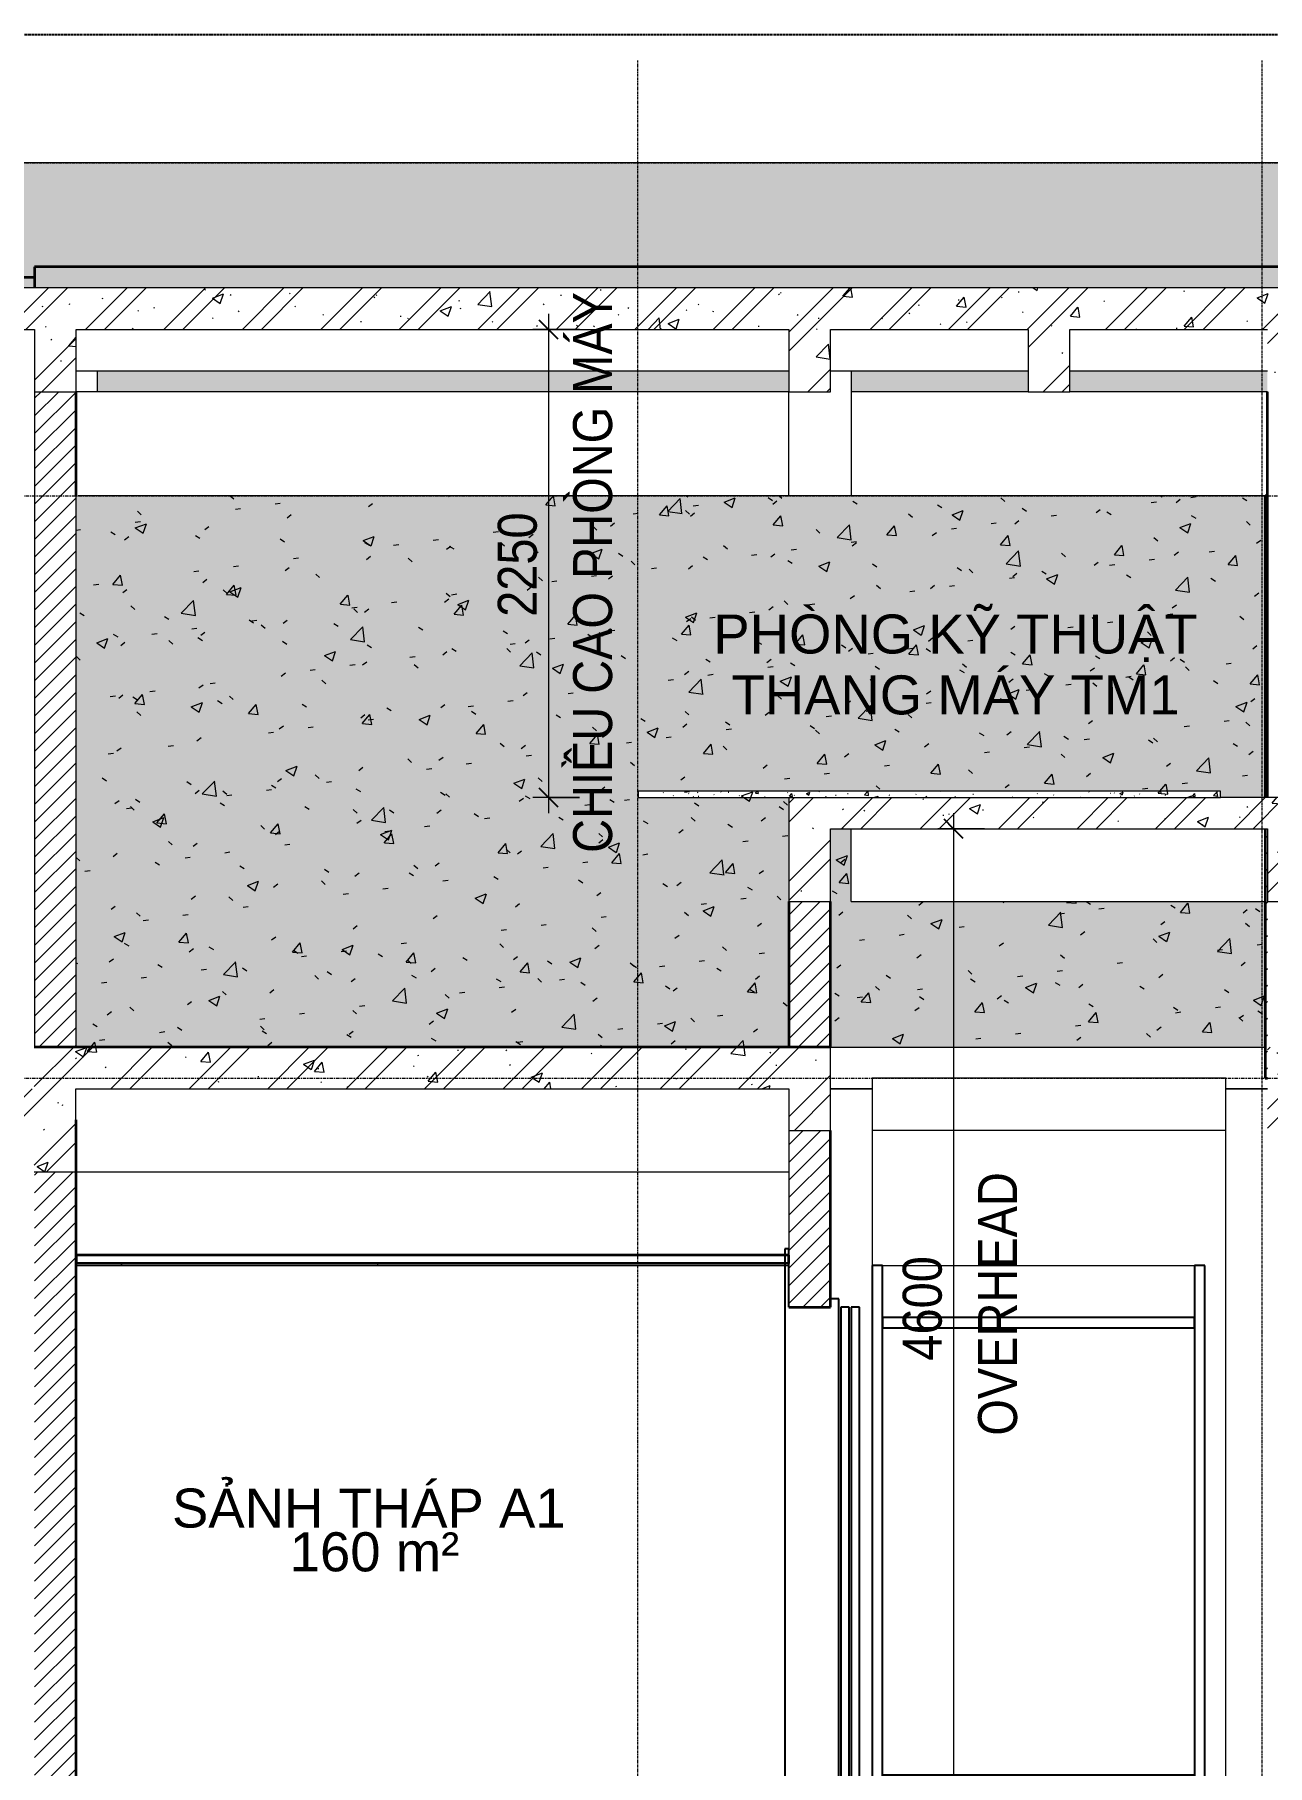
# Model space of a CAD drawing. Header units: millimetres. Extents: x 41641 to 74043, y -6777 to 34550.
# Drawn here: x 45537 to 51462, y 26098 to 34417 of the extents above; entities that cross this region are included whole.
import ezdxf

# ---------------------------------------------------------------- set-up
doc = ezdxf.new("R2010")
doc.units = ezdxf.units.MM
for name, pattern in [('Centre', [31.75, 6.35, -4.7625, 15.875, -4.7625]), ('Grid Line', [22.225, 12.7, -3.175, 3.175, -3.175]), ('Hidden', [7.14375, 4.7625, -2.38125])]:
    doc.linetypes.add(name, pattern=pattern)
for name, color, linetype, lineweight in [('0-1', 7, 'Continuous', 5), ('A-ANNO-DIMS', 211, 'Continuous', 9), ('A-ANNO-DIMS-75', 211, 'Continuous', 9), ('A-AREA-IDEN', 2, 'Continuous', 9), ('A-CLNG-2', 7, 'Continuous', 35), ('A-CLNG-FNSH-1', 250, 'Continuous', 18), ('A-CLNG-PATT', 13, 'Continuous', 18), ('A-DETL-GENF', 92, 'Continuous', 18), ('A-DETL-GENF-1', 9, 'Continuous', 18), ('A-DETL-GENF-2', 43, 'Continuous', 18), ('A-DETL-GENF-3', 92, 'Hidden', 25), ('A-DETL-MEDM', 33, 'Continuous', 35), ('A-DETL-THIN', 151, 'Continuous', 18), ('A-DOOR', 31, 'Continuous', 18), ('A-DOOR-1', 31, 'Continuous', 25), ('A-FLOR-FNSH-1', 7, 'Continuous', 35), ('A-FLOR-LEVL-2', 51, 'Centre', 9), ('A-FLOR-PATT-3', 8, 'Continuous', 18), ('A-WALL', 113, 'Continuous', 18), ('A-WALL-1', 7, 'Continuous', 35), ('A-WALL-PATT', 111, 'Continuous', 18), ('A-WALL-PATT-4', 111, 'Continuous', 5), ('I-WALL', 2, 'Continuous', 18), ('S-BEAM-2', 250, 'Continuous', 18), ('S-COLS-1', 250, 'Continuous', 18), ('S-GRID-1', 1, 'Grid Line', 9)]:
    doc.layers.add(name, color=color, linetype=linetype, lineweight=lineweight)
doc.styles.add('Arial', font='arial.ttf', dxfattribs={"height": 187.5})
doc.styles.add('UTM Avo', font='', dxfattribs={"width": 0.9, "height": 187.5})
doc.styles.get('UTM Avo').set_extended_font_data('UTM Avo')
doc.dimstyles.new('1_Dim_chi_tiet_2_5', dxfattribs={"dimscale": 304.8, "dimtxt": 187.368928, "dimasz": 0.295276, "dimexe": 0.246063, "dimexo": 0.0625, "dimgap": 0.024606, "dimtad": 1, "dimdec": 0, "dimrnd": 5, "dimzin": 0, "dimdsep": 46, "dimtxsty": 'UTM Avo', "dimblk1": 'OBLIQUE', "dimblk2": 'OBLIQUE', "dimsah": 1, "dimcen": 0.09, "dimdle": 0.246063, "dimazin": 0, "dimtfac": 1, "dimtdec": 4, "dimtix": 1, "dimtmove": 0, "dimatfit": 3, "dimfxl": 0.492126, "dimfxlon": 1, "dimtvp": 1, "dimtolj": 1, "dimtzin": 0, "dimarcsym": 2})
pattern_1 = [(45, (48873.26, 15725), (-42.4264, 42.4264), [])]
pattern_2 = [(50, (48873.26, 15725), (273.276, -23.909), [28.575, -314.325]), (355, (48873.26, 15725), (-52.8646, 286.585), [22.86, -251.46]), (100.451, (48896.03, 15723), (220.414, 262.6745), [24.285, -267.135]), (46.184, (48873.26, 15801.2), (406.619, -63.0646), [42.862, -471.487]), (96.636, (48907.14, 15795.94), (356.104, 371.141), [36.428, -400.703]), (351.184, (48873.26, 15801.2), (356.107, 371.138), [34.29, -377.19]), (21, (48911.36, 15782.15), (227.4212, -153.3982), [28.575, -314.325]), (326, (48911.36, 15782.15), (92.7027, 276.282), [22.86, -251.46]), (71.451, (48930.3, 15769.37), (320.1254, 122.8816), [24.285, -267.135]), (37.5, (48873.26, 15725), (4.6325, 126.8326), [2.515, -245.897, 2.515, -252.755, -252.413]), (37.5, (48873.26, 15725), (4.6325, 126.8326), [-503.682, 2.515, -249.898]), (7.5, (48873.26, 15725), (100.2292, 150.2711), [2.515, -143.027, 2.515, -240.182, -96.203]), (7.5, (48873.26, 15725), (100.2292, 150.2711), [-388.239, 2.515, -93.688]), (327.5, (48788.3, 15725), (203.38684, -8.5935), [2.515, -92.735, 2.515, -294.665, -394.335]), (327.5, (48788.3, 15725), (203.38684, -8.5935), [-392.43, 2.515, -391.82]), (317.5, (48750.2, 15725), (222.1944, 38.1398), [2.515, -121.31, 2.515, -194.843, -280.035]), (317.5, (48750.2, 15725), (222.1944, 38.1398), [-321.183, 2.515, -277.52]), (45, (48873.26, 15725), (-94.2927, 94.2927), []), (45, (48873.26, 15867.88), (-94.2927, 94.2927), [])]
pattern_3 = [(50, (48873.26, 15725), (546.553, -47.817), [57.15, -628.65]), (355, (48873.26, 15725), (-105.728, 573.17), [45.72, -502.92]), (100.451, (48918.8, 15721), (440.828, 525.35), [48.57, -534.27]), (46.184, (48873.26, 15877.4), (813.237, -126.128), [85.725, -942.975]), (96.636, (48941, 15866.9), (712.207, 742.283), [72.855, -801.405]), (351.184, (48873.3, 15877.4), (712.215, 742.276), [68.58, -754.38]), (21, (48949.46, 15839.3), (454.843, -306.796), [57.15, -628.65]), (326, (48949.46, 15839.3), (185.406, 552.564), [45.72, -502.92]), (71.451, (48987.36, 15813.73), (640.251, 245.764), [48.57, -534.27]), (37.5, (48873.26, 15725), (9.2664, 253.665), [25.146, -471.678, 25.146, -485.394, -504.825]), (37.5, (48873.26, 15725), (9.2664, 253.665), [-1007.364, 25.146, -479.679]), (7.5, (48873.26, 15725), (200.4594, 300.5414), [25.146, -265.938, 25.146, -460.248, -192.405]), (7.5, (48873.26, 15725), (200.4594, 300.5414), [-776.478, 25.146, -167.259]), (327.5, (48703.33, 15725), (406.7728, -17.1864), [25.146, -165.354, 25.146, -569.214, -788.67]), (327.5, (48703.33, 15725), (406.7728, -17.1864), [-784.86, 25.146, -763.524]), (317.5, (48627.13, 15725), (444.388, 76.28), [25.146, -222.504, 25.146, -369.57, -560.07]), (317.5, (48627.13, 15725), (444.388, 76.28), [-642.366, 25.146, -534.924])]
pattern_4 = [(50, (48873.26, 15725), (546.553, -47.817), [57.15, -628.65]), (355, (48873.26, 15725), (-105.728, 573.17), [45.72, -502.92]), (100.451, (48918.8, 15721), (440.828, 525.35), [48.57, -534.27]), (46.184, (48873.26, 15877.4), (813.237, -126.128), [85.725, -942.975]), (96.636, (48941, 15866.9), (712.207, 742.283), [72.855, -801.405]), (351.184, (48873.3, 15877.4), (712.215, 742.276), [68.58, -754.38]), (21, (48949.46, 15839.3), (454.843, -306.796), [57.15, -628.65]), (326, (48949.46, 15839.3), (185.406, 552.564), [45.72, -502.92]), (71.451, (48987.36, 15813.73), (640.251, 245.764), [48.57, -534.27]), (37.5, (48873.26, 15725), (9.2664, 253.665), [5.029, -491.795, 5.029, -505.511, -504.825]), (37.5, (48873.26, 15725), (9.2664, 253.665), [-1007.364, 5.029, -499.796]), (7.5, (48873.26, 15725), (200.4594, 300.5414), [5.029, -286.055, 5.029, -480.365, -192.405]), (7.5, (48873.26, 15725), (200.4594, 300.5414), [-776.478, 5.029, -187.376]), (327.5, (48703.33, 15725), (406.7728, -17.1864), [5.029, -185.471, 5.029, -589.331, -788.67]), (327.5, (48703.33, 15725), (406.7728, -17.1864), [-784.86, 5.029, -783.641]), (317.5, (48627.13, 15725), (444.388, 76.28), [5.029, -242.621, 5.029, -389.687, -560.07]), (317.5, (48627.13, 15725), (444.388, 76.28), [-642.366, 5.029, -555.041]), (45, (48873.26, 15725), (-188.5854, 188.5854), []), (45, (48873.26, 16010.75), (-188.5854, 188.5854), [])]

# ---------------------------------------------------------------- blocks, each defined once
blk = doc.blocks.new('NCV_TKTC_KET CAU_rvt-1-TKCS_THANG MÁY TM1 - MẶT CẮT')
at = {"layer": 'S-BEAM-2'}
for p, q in [((45737, 32800), (49161.9, 32800)), ((49361.9, 32800), (50311.9, 32800)), ((50511.9, 32800), (51461.9, 32800)), ((49461.9, 30250), (49461.9, 30600)), ((49461.9, 30250), (51451.9, 30250)), ((49361.9, 29550), (51451.9, 29550)), ((49361.9, 29350), (49561.9, 29350)), ((49561.9, 29350), (49561.9, 29150)), ((51261.9, 29150), (51261.9, 29350)), ((51261.9, 29350), (51461.9, 29350)), ((51261.9, 29150), (49561.9, 29150)), ((45737, 28950), (49161.9, 28950))]:
    blk.add_line(p, q, dxfattribs=at)
at = {"layer": 'S-COLS-1'}
for p, q in [((45837, 32800), (45837, 32700)), ((49461.9, 32800), (49461.9, 32700)), ((49561.9, 29350), (49361.9, 29350)), ((49561.9, 29350), (49561.9, 28500)), ((51261.9, -3850), (51261.9, 29350)), ((51461.9, 29350), (51261.9, 29350))]:
    blk.add_line(p, q, dxfattribs=at)
blk = doc.blocks.new('Thang may HIEN - Dài x Rộng - 2000x2000-V1-TKCS_THANG MÁY TM1 - MẶT CẮT')
at = {"layer": 'A-DOOR'}
blk.add_line((49611.9, 11500), (51111.9, 11500), dxfattribs=at)
at = {"layer": 'A-DOOR-1'}
for p, q in [((49161.9, 11580), (49141.9, 11580)), ((49141.9, 11580), (49141.9, 9000)), ((49161.9, 11300), (49161.9, 11580)), ((49611.9, 11500), (49561.9, 11500)), ((49561.9, 11500), (49561.9, 9000)), ((49611.9, 9000), (49611.9, 11500)), ((51161.9, 11500), (51111.9, 11500)), ((51111.9, 11500), (51111.9, 9000)), ((51161.9, 9000), (51161.9, 11500)), ((49401.9, 11340), (49361.9, 11340)), ((49361.9, 11340), (49361.9, 11300)), ((49401.9, 9000), (49401.9, 11340)), ((49361.9, 11300), (49161.9, 11300)), ((49452.3, 11300), (49412.3, 11300)), ((49412.3, 11300), (49412.3, 9000)), ((49452.3, 9000), (49452.3, 11300)), ((49502.3, 11300), (49462.3, 11300)), ((49462.3, 11300), (49462.3, 9000)), ((49502.3, 9000), (49502.3, 11300)), ((51111.9, 11250), (49611.9, 11250)), ((49611.9, 11250), (49611.9, 11200)), ((51111.9, 11200), (51111.9, 11250)), ((49611.9, 11200), (51111.9, 11200)), ((49141.9, 9000), (49401.9, 9000)), ((49412.3, 9000), (49452.3, 9000)), ((49462.3, 9000), (49502.3, 9000)), ((49561.9, 9000), (49611.9, 9000)), ((51111.9, 9050), (49611.9, 9050)), ((49611.9, 9050), (49611.9, 9000)), ((49611.9, 9000), (51111.9, 9000)), ((51111.9, 9000), (51111.9, 9050)), ((51111.9, 9000), (51161.9, 9000))]:
    blk.add_line(p, q, dxfattribs=at)
blk = doc.blocks.new('BORDER VIEW - BORDER VIEW-3767652-TKCS_THANG MÁY TM1 - MẶT CẮT')
at = {"layer": 'A-DETL-GENF-3'}
blk.add_line((43882, 34416.8), (53708.6, 34416.8), dxfattribs=at)
blk = doc.blocks.new('DIMBLOCK1-TKCS_THANG MÁY TM1 - MẶT CẮT')
at = {"layer": 'A-ANNO-DIMS-75', "lineweight": 25}
for p, q in [((48006.6, 33000), (47961.6, 33045)), ((48006.6, 33000), (48051.6, 32955)), ((48006.6, 30750), (47961.6, 30795)), ((48006.6, 30750), (48051.6, 30705))]:
    blk.add_line(p, q, dxfattribs=at)
at = {"layer": 'A-ANNO-DIMS-75'}
for p, q in [((48006.6, 33075), (48006.6, 30675)), ((48156.6, 33000), (47931.6, 33000)), ((48006.6, 33000), (48156.6, 33000)), ((48156.6, 30750), (47931.6, 30750)), ((48006.6, 30750), (48156.6, 30750))]:
    blk.add_line(p, q, dxfattribs=at)
at = {"layer": 'A-ANNO-DIMS-75', "color": 0, "char_height": 187.5, "attachment_point": 1, "rotation": 90, "line_spacing_factor": 1.110334, "style": 'UTM Avo'}
for s, insert, width in [('CHI\\fUTM Avo|b0|i0|c254|p18|;\\W.9;ỀU CAO PHÒNG MÁY', (48125, 30483.6), 3339.331), ('2250', (47763.1, 31618.2), 616.236)]:
    blk.add_mtext(s, dxfattribs=dict(at, insert=insert, width=width))
blk = doc.blocks.new('_Oblique')
at = {"color": 0, "linetype": 'ByBlock', "lineweight": -2}
blk.add_line((-0.5, -0.5), (0.5, 0.5), dxfattribs=at)
blk = doc.blocks.new('DIMBLOCK20-TKCS_THANG MÁY TM1 - MẶT CẮT')
at = {"layer": 'A-ANNO-DIMS-75', "lineweight": 25}
for p, q in [((49952.9, 30600), (49907.9, 30645)), ((49952.9, 30600), (49997.9, 30555)), ((49952.9, 26000), (49907.9, 26045)), ((49952.9, 26000), (49997.9, 25955))]:
    blk.add_line(p, q, dxfattribs=at)
at = {"layer": 'A-ANNO-DIMS-75'}
for p, q in [((49952.9, 30675), (49952.9, 26000)), ((50102.9, 30600), (49877.9, 30600)), ((49952.9, 30600), (50102.9, 30600)), ((50102.9, 26000), (49877.9, 26000)), ((49952.9, 26000), (50102.9, 26000))]:
    blk.add_line(p, q, dxfattribs=at)
at = {"layer": 'A-ANNO-DIMS-75', "color": 0, "char_height": 187.5, "attachment_point": 1, "rotation": 90, "line_spacing_factor": 1.110334, "style": 'UTM Avo'}
for s, insert, width in [('OVERHEAD', (50071.3, 27682.4), 1482.296), ('4600', (49709.3, 28043.2), 616.236)]:
    blk.add_mtext(s, dxfattribs=dict(at, insert=insert, width=width))

msp = doc.modelspace()

# ---------------------------------------------------------------- hatches: boundary and pattern name
at = {"layer": 'A-CLNG-PATT'}
h = msp.add_hatch(dxfattribs=at)
h.set_pattern_fill('FP_10', color=256, style=0, pattern_type=2)
h.set_pattern_definition([(0, (48873.26, 15725), (609.6, 152.4), [25.146, -432.054, 25.146, -432.054, -2438.4]), (0, (48873.26, 15725), (609.6, 152.4), [-914.4, 25.146, -889.254, 25.146, -432.054, -1066.8]), (0, (48873.26, 15725), (609.6, 152.4), [-2286, 25.146, -279.654, 25.146, -736.854]), (120, (49101.86, 15801.2), (-436.7823, 451.729), [25.146, -432.054, 25.146, -432.054, -2438.4]), (120, (49101.86, 15801.2), (-436.7823, 451.729), [-914.4, 25.146, -889.254, 25.146, -432.054, -1066.8]), (120, (49101.86, 15801.2), (-436.7823, 451.729), [-2286, 25.146, -279.654, 25.146, -736.854]), (240, (49178.06, 16106), (-172.8177, -604.129), [25.146, -432.054, 25.146, -432.054, -2438.4]), (240, (49178.06, 16106), (-172.8177, -604.129), [-914.4, 25.146, -889.254, 25.146, -432.054, -1066.8]), (240, (49178.06, 16106), (-172.8177, -604.129), [-2286, 25.146, -279.654, 25.146, -736.854])])
h.paths.add_polyline_path([(47454.3, 28500), (49161.9, 28500), (49161.9, 28510), (45737.4, 28510), (45737.4, 28500), (46156.1, 28500)])
at = {"layer": 'A-DETL-GENF-1'}
h = msp.add_hatch(dxfattribs=at)
h.set_pattern_fill('FP_3', color=256, style=0, pattern_type=2)
h.set_pattern_definition(pattern_4)
h.paths.add_polyline_path([(45537, 32700), (45737, 32700), (45737, 33000), (49161.9, 33000), (49161.9, 32700), (49361.9, 32700), (49361.9, 33000), (50311.9, 33000), (50311.9, 32700), (50511.9, 32700), (50511.9, 33000), (51461.9, 33000), (51461.9, 32700), (51661.9, 32700), (51661.9, 33000), (52461.9, 33000), (52461.9, 33200), (44737, 33200), (44737, 33000), (45537, 33000)])
h = msp.add_hatch(dxfattribs=at)
h.set_pattern_fill('FP_12', color=256, style=0, pattern_type=2)
h.set_pattern_definition([(50, (48873.26, 15725), (163.9657, -14.3453), [17.145, -188.595]), (355, (48873.26, 15725), (-31.7182, 171.9507), [13.716, -150.876]), (100.451, (48886.92, 15723.8), (132.2483, 157.6047), [14.571, -160.281]), (46.184, (48873.26, 15770.72), (243.9712, -37.8387), [25.717, -282.892]), (96.636, (48893.6, 15767.57), (213.6627, 222.685), [21.857, -240.422]), (351.184, (48873.26, 15770.72), (213.664, 222.6833), [20.574, -226.314]), (21, (48896.12, 15759.29), (136.4529, -92.0388), [17.145, -188.595]), (326, (48896.12, 15759.29), (55.622, 165.7688), [13.716, -150.876]), (71.451, (48907.49, 15751.62), (192.0753, 73.729), [14.571, -160.281]), (37.5, (48873.26, 15725), (2.77969, 76.09997), [2.515, -146.533, 2.515, -150.647, -151.448]), (37.5, (48873.26, 15725), (2.77969, 76.09997), [-302.209, 2.515, -148.933]), (7.5, (48873.26, 15725), (60.13786, 90.16292), [2.515, -84.811, 2.515, -143.104, -57.722]), (7.5, (48873.26, 15725), (60.13786, 90.16292), [-232.943, 2.515, -55.207]), (327.5, (48822.28, 15725), (122.03183, -5.15615), [2.515, -54.635, 2.515, -175.793, -236.601]), (327.5, (48822.28, 15725), (122.03183, -5.15615), [-235.458, 2.515, -234.086]), (317.5, (48799.42, 15725), (133.31636, 22.8839), [2.515, -71.78, 2.515, -115.9, -168.021]), (317.5, (48799.42, 15725), (133.31636, 22.8839), [-192.71, 2.515, -165.506])])
h.paths.add_polyline_path([(51236.9, 30750), (51236.9, 30780), (48437, 30780), (48437, 30750), (48752.4, 30750)])
h = msp.add_hatch(dxfattribs=at)
h.set_pattern_fill('FP_3', color=256, style=0, pattern_type=2)
h.set_pattern_definition(pattern_4)
h.paths.add_polyline_path([(49161.9, 30250), (49361.9, 30250), (49361.9, 30600), (51461.9, 30600), (51461.9, 30250), (51661.9, 30250), (51661.9, 30750), (49161.9, 30750)])
h = msp.add_hatch(dxfattribs=at)
h.set_pattern_fill('FP_3', color=256, style=0, pattern_type=2)
h.set_pattern_definition(pattern_4)
h.paths.add_polyline_path([(53811.9, 28750), (53811.9, 29150), (53858.6, 29150), (53858.6, 29350), (51661.9, 29350), (51661.9, 29550), (51461.9, 29550), (51461.9, 29150), (53311.9, 29150), (53311.9, 28750)])
h.paths.add_polyline_path([(44235.3, 28750), (44536.9, 28750), (44536.9, 29150), (45535.6, 29150), (45535.6, 28950), (45735.6, 28950), (45735.6, 29350), (49161.9, 29350), (49161.9, 29150), (49361.9, 29150), (49361.9, 29550), (45535.6, 29550), (45535.6, 29350), (43732, 29350), (43732, 29150), (44235.3, 29150)])
at = {"layer": 'A-DETL-GENF-2'}
h = msp.add_hatch(dxfattribs=at)
h.set_pattern_fill('FP_5', color=256, style=0, pattern_type=2)
h.set_pattern_definition(pattern_3)
h.paths.add_polyline_path([(51236.9, 30750), (51236.9, 30780), (48437, 30780), (48437, 30750), (48752.4, 30750)])
at = {"layer": 'A-FLOR-PATT-3'}
h = msp.add_hatch(dxfattribs=at)
h.set_pattern_fill('FP_2', color=256, style=0, pattern_type=2)
h.set_pattern_definition(pattern_2)
h.paths.add_polyline_path([(51461.9, 33200), (51661.9, 33200), (51661.9, 33300), (45537, 33300), (45537, 33200), (51348.6, 33200)])
h = msp.add_hatch(dxfattribs=at)
h.set_pattern_fill('FP_2', color=256, style=0, pattern_type=2)
h.set_pattern_definition(pattern_2)
h.paths.add_polyline_path([(51661.9, 33200), (52261.9, 33200), (52261.9, 33250), (51661.9, 33250)])
h.paths.add_polyline_path([(45237, 33200), (45537, 33200), (45537, 33250), (44937, 33250), (44937, 33200)])
at = {"layer": 'A-WALL-PATT'}
h = msp.add_hatch(color=256, dxfattribs=at)
h.paths.add_polyline_path([(50311.9, 32700), (50311.9, 32800), (49461.9, 32800), (49461.9, 32700)])
h.paths.add_polyline_path([(51461.9, 32700), (51461.9, 32800), (50511.9, 32800), (50511.9, 32700), (51348.6, 32700)])
h.paths.add_polyline_path([(46040.4, 32700), (49161.9, 32700), (49161.9, 32800), (45837, 32800), (45837, 32700)])
h = msp.add_hatch(dxfattribs=at)
h.set_pattern_fill('FP_1', color=256, style=0, pattern_type=2)
h.set_pattern_definition(pattern_1)
h.paths.add_polyline_path([(45737, 29550), (45737, 32700), (45537, 32700), (45537, 29550), (45735.6, 29550)])
h = msp.add_hatch(dxfattribs=at)
h.set_pattern_fill('FP_5', color=256, style=0, pattern_type=2)
h.set_pattern_definition(pattern_3)
h.paths.add_polyline_path([(51348.6, 29550), (51451.9, 29550), (51451.9, 30250), (49461.9, 30250), (49461.9, 30600), (49361.9, 30600), (49361.9, 29550), (51261.9, 29550)])
h.paths.add_polyline_path([(47454.3, 29550), (49161.9, 29550), (49161.9, 30750), (48437, 30750), (48437, 30780), (51236.9, 30780), (51236.9, 30750), (51451.9, 30750), (51451.9, 32200), (45737, 32200), (45737.5, 29550), (46156.1, 29550)])
h = msp.add_hatch(dxfattribs=at)
h.set_pattern_fill('FP_6', color=256, style=0, pattern_type=2)
h.set_pattern_definition([(37.5, (48873.26, 15725), (-2.40047, 73.41204), [2.515, -55.397, 2.515, -62.255, -61.913]), (37.5, (48873.26, 15725), (-2.40047, 73.41204), [-122.682, 2.515, -59.398]), (7.5, (48873.26, 15725), (67.42816, 107.524), [2.515, -28.727, 2.515, -49.682, -20.003]), (7.5, (48873.26, 15725), (67.42816, 107.524), [-83.439, 2.515, -17.488]), (327.5, (48826.4, 15725), (118.6493, 0.21553), [2.515, -16.535, 2.515, -66.065, -89.535]), (327.5, (48826.4, 15725), (118.6493, 0.21553), [-87.63, 2.515, -87.02]), (317.5, (48826.4, 15725), (114.5339, 33.4393), [2.515, -7.01, 2.515, -42.443, -51.435]), (317.5, (48826.4, 15725), (114.5339, 33.4393), [-54.483, 2.515, -48.92])])
h.paths.add_polyline_path([(51348.6, 29550), (51451.9, 29550), (51451.9, 30250), (49461.9, 30250), (49461.9, 30600), (49361.9, 30600), (49361.9, 29550), (51261.9, 29550)])
h.paths.add_polyline_path([(47454.3, 29550), (49161.9, 29550), (49161.9, 30750), (48437, 30750), (48437, 30780), (51236.9, 30780), (51236.9, 30750), (51451.9, 30750), (51451.9, 32200), (45737, 32200), (45737.5, 29550), (46156.1, 29550)])
h = msp.add_hatch(dxfattribs=at)
h.set_pattern_fill('FP_7', color=256, style=0, pattern_type=2)
h.set_pattern_definition([(45, (48873.26, 15725), (-39.77476, 39.77476), [])])
h.paths.add_polyline_path([(51451.9, 29400), (51461.9, 29400), (51461.9, 30600), (51451.9, 30600), (51451.9, 29550)])
h.paths.add_polyline_path([(51451.9, 30750), (51461.9, 30750), (51461.9, 32200), (51451.9, 32200)])
h = msp.add_hatch(dxfattribs=at)
h.set_pattern_fill('FP_1', color=256, style=0, pattern_type=2)
h.set_pattern_definition(pattern_1)
h.paths.add_polyline_path([(49361.9, 29550), (49361.9, 30250), (49161.9, 30250), (49161.9, 29550)])
h = msp.add_hatch(dxfattribs=at)
h.set_pattern_fill('FP_1', color=256, style=0, pattern_type=2)
h.set_pattern_definition(pattern_1)
h.paths.add_polyline_path([(45737, 25950), (45737, 29200), (45735.6, 29200), (45735.6, 28950), (45537, 28950), (45537, 25950)])
h = msp.add_hatch(dxfattribs=at)
h.set_pattern_fill('FP_1', color=256, style=0, pattern_type=2)
h.set_pattern_definition(pattern_1)
h.paths.add_polyline_path([(49161.9, 28300), (49361.9, 28300), (49361.9, 29150), (49161.9, 29150), (49161.9, 28652.1)])
at = {"layer": 'A-WALL-PATT-4'}
msp.add_hatch(color=256, dxfattribs=at).paths.add_polyline_path([(52251.9, 33250), (52261.9, 33250), (52261.9, 33800), (44937, 33800), (44937.8, 33250), (45537, 33250), (45537, 33300), (51661.9, 33300), (51661.9, 33250)])

# ---------------------------------------------------------------- linework, layer by layer
at = {"layer": 'A-CLNG-2'}
for p, q in [((49161.9, 28550), (45737.4, 28550)), ((45737.4, 28550), (45737.4, 28510)), ((49161.9, 28510), (49161.9, 28550)), ((49161.9, 28510), (45737.4, 28510))]:
    msp.add_line(p, q, dxfattribs=at)
at = {"layer": 'A-CLNG-FNSH-1'}
for p, q in [((45737.4, 28510), (45737.4, 28500)), ((45737.4, 28500), (49161.9, 28500)), ((49161.9, 28500), (49161.9, 28510))]:
    msp.add_line(p, q, dxfattribs=at)
at = {"layer": 'A-DETL-MEDM'}
msp.add_line((49361.9, 29550), (45535.6, 29550), dxfattribs=at)
at = {"layer": 'A-DETL-THIN'}
for p, q in [((45537, 33200), (44737, 33200)), ((52461.9, 33200), (45537, 33200)), ((44737, 33000), (45537, 33000)), ((45537, 33000), (45537, 32700)), ((45737, 32700), (45737, 33000)), ((45737, 33000), (49161.9, 33000)), ((49161.9, 33000), (49161.9, 32700)), ((49361.9, 32700), (49361.9, 33000)), ((49361.9, 33000), (50311.9, 33000)), ((50311.9, 33000), (50311.9, 32700)), ((50511.9, 32700), (50511.9, 33000)), ((50511.9, 33000), (51461.9, 33000)), ((45537, 32700), (45737, 32700)), ((49161.9, 32700), (49361.9, 32700)), ((50311.9, 32700), (50511.9, 32700)), ((51236.9, 30780), (48437, 30780)), ((48437, 30780), (48437, 30750)), ((48437, 30750), (51236.9, 30750)), ((49161.9, 30750), (49161.9, 30250)), ((51236.9, 30750), (51236.9, 30780)), ((51661.9, 30750), (51236.9, 30750)), ((49361.9, 30250), (49361.9, 30600)), ((49361.9, 30600), (51461.9, 30600)), ((51461.9, 30600), (51461.9, 30250)), ((49161.9, 30250), (49361.9, 30250)), ((51461.9, 30250), (51661.9, 30250)), ((49361.9, 29150), (49361.9, 29550)), ((45735.6, 28950), (45735.6, 29350)), ((45735.6, 29350), (49161.9, 29350)), ((49161.9, 29350), (49161.9, 29150)), ((49161.9, 29150), (49361.9, 29150)), ((45535.6, 28950), (45735.6, 28950))]:
    msp.add_line(p, q, dxfattribs=at)
at = {"layer": 'A-FLOR-FNSH-1'}
for p, q in [((51661.9, 33300), (45537, 33300)), ((45537, 33300), (45537, 33200)), ((45537, 33250), (44937, 33250))]:
    msp.add_line(p, q, dxfattribs=at)
at = {"layer": 'A-FLOR-LEVL-2'}
for p, q in [((41640.6, 33800), (55864.2, 33800)), ((41640.6, 32200), (55864.2, 32200)), ((41640.6, 29400), (55864.2, 29400))]:
    msp.add_line(p, q, dxfattribs=at)
at = {"layer": 'A-WALL'}
for p, q in [((52251.9, 33800), (44947, 33800)), ((45537, 32700), (45537, 29550)), ((49161.9, 32700), (45737, 32700)), ((49161.9, 32200), (49161.9, 32700)), ((50311.9, 32700), (49461.9, 32700)), ((49461.9, 32700), (49461.9, 32200)), ((51461.9, 32700), (50511.9, 32700)), ((45737, 29550), (45737, 32200)), ((51261.9, 29400), (49561.9, 29400)), ((49561.9, 29400), (49561.9, 28500)), ((51261.9, 9000), (51261.9, 29400)), ((49161.9, 29150), (49161.9, 28300))]:
    msp.add_line(p, q, dxfattribs=at)
at = {"layer": 'A-WALL-1'}
for p, q in [((45737, 32200), (45737, 32700)), ((51461.9, 30750), (51461.9, 32700)), ((51461.9, 32200), (51451.9, 32200)), ((51451.9, 32200), (51451.9, 30750)), ((51451.9, 30600), (51451.9, 29400)), ((49161.9, 30250), (49161.9, 29550)), ((49361.9, 29550), (49361.9, 30250)), ((51451.9, 29400), (51461.9, 29400)), ((45737, 29200), (45735.6, 29200)), ((45737, 25950), (45737, 29200)), ((49361.9, 28300), (49361.9, 29150)), ((49161.9, 28300), (49361.9, 28300))]:
    msp.add_line(p, q, dxfattribs=at)
at = {"layer": 'I-WALL'}
msp.add_line((51451.9, 32200), (45747, 32200), dxfattribs=at)
at = {"layer": 'S-GRID-1'}
for p, q in [((48436.9, 32417.5), (48436.9, 34292.5)), ((51436.9, 32417.5), (51436.9, 34292.5)), ((48436.9, -4226.6), (48436.9, 32417.5)), ((51436.9, -4226.6), (51436.9, 32417.5))]:
    msp.add_line(p, q, dxfattribs=at)

# ---------------------------------------------------------------- block references
at = {"layer": '0-1'}
msp.add_blockref('NCV_TKTC_KET CAU_rvt-1-TKCS_THANG MÁY TM1 - MẶT CẮT', (0, 0), dxfattribs=at)
at = {"layer": 'A-DETL-GENF'}
msp.add_blockref('BORDER VIEW - BORDER VIEW-3767652-TKCS_THANG MÁY TM1 - MẶT CẮT', (0, 0), dxfattribs=at)
at = {"layer": 'A-DOOR'}
msp.add_blockref('Thang may HIEN - Dài x Rộng - 2000x2000-V1-TKCS_THANG MÁY TM1 - MẶT CẮT', (0, 17000), dxfattribs=at)

# ---------------------------------------------------------------- texts
at = {"layer": 'A-AREA-IDEN', "char_height": 187.5, "line_spacing_factor": 0.936439, "style": 'Arial'}
for s, insert, width, attachment_point in [('\\pt3.75,7.5,11.25,15,18.75,22.5,26.25,30,33.75,37.5,41.25,45,48.75,52.5,56.25,60,63.75,67.5,71.25,75,78.75,82.5,86.25,90,93.75,97.5,101.25,105,108.75,112.5,116.25,120;PHÒNG KỸ THUẬT\\PTHANG MÁY TM1', (49963.1, 31146.6), 2337, 8), ('\\pt3.75,7.5,11.25,15,18.75,22.5,26.25,30,33.75,37.5,41.25,45,48.75,52.5,56.25,60,63.75,67.5,71.25,75,78.75,82.5,86.25,90,93.75,97.5,101.25,105,108.75,112.5,116.25,120;SẢNH THÁP A1', (47143.2, 27238), 1895.25, 8), ('\\pt3.75,7.5,11.25,15,18.75,22.5,26.25,30,33.75,37.5,41.25,45,48.75,52.5,56.25,60,63.75,67.5,71.25,75,78.75,82.5,86.25,90,93.75,97.5,101.25,105,108.75,112.5,116.25,120;160 m²', (47170.4, 27122.7), 823.5, 5)]:
    msp.add_mtext(s, dxfattribs=dict(at, insert=insert, width=width, attachment_point=attachment_point))

# ---------------------------------------------------------------- dimensions: what is measured, and where the dimension line sits
at = {"layer": 'A-ANNO-DIMS'}
for base, p1, p2, text, override, picture, middle in [((48006.6, 30750), (48156.6, 33000), (48156.6, 30750), '<>\\XCHIỀU CAO PHÒNG MÁY', {"dimpost": '<>', "dimfxl": 2250}, 'DIMBLOCK1-TKCS_THANG MÁY TM1 - MẶT CẮT', (48006.6, 31875)), ((49952.9, 26000), (50102.9, 30600), (50102.9, 26000), '<>\\XOVERHEAD', {"dimpost": '<>', "dimfxl": 4600}, 'DIMBLOCK20-TKCS_THANG MÁY TM1 - MẶT CẮT', (49952.9, 28300))]:
    dim = msp.add_linear_dim(base=base, p1=p1, p2=p2, angle=90, text=text, dimstyle='1_Dim_chi_tiet_2_5', override=override, dxfattribs=at)
    dim.commit()
    dim.dimension.update_dxf_attribs({"geometry": picture, "text_midpoint": middle})

doc.saveas('drawing.dxf')
